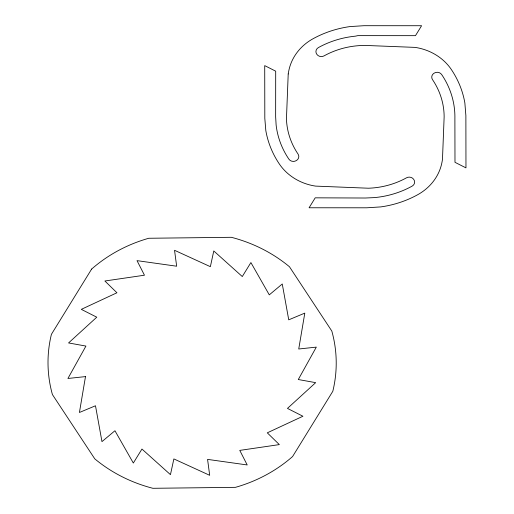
<?xml version="1.0" encoding="UTF-8"?>
<svg xmlns="http://www.w3.org/2000/svg" width="514" height="514" viewBox="0 0 514 514"><rect width="100%" height="100%" fill="white"/><g stroke="black" fill="none" stroke-linecap="round" stroke-linejoin="round"><path stroke-width="0.77" d="M288.213 73.952L286.446 118.907A78.867 71.42 0.6 0 0 298.043 154.059A5.243 4.748 0.6 0 1 296.591 160.419L296.36 160.567A5.243 4.748 0.6 0 1 288.881 159.147A89.629 81.167 0.6 0 1 276.127 125.056L275.645 116.806L275.697 71.183L264.716 65.612L264.813 118.355L265.809 130.498A100.615 91.113 0.6 0 0 279.25 163.85A52.402 47.455 0.6 0 0 315.564 186.107L368.467 188.22A78.867 71.42 0.6 0 0 406.503 177.812A5.243 4.748 0.6 0 1 413.532 179.142L413.693 179.354A5.243 4.748 0.6 0 1 412.144 186.119A89.629 81.167 0.6 0 1 374.59 197.594L365.415 198.018L315.21 197.832L309.087 207.772L366.726 207.797L380.733 206.911A100.615 91.113 0.6 0 0 417.535 194.806A52.402 47.455 0.6 0 0 442.034 161.974L442.47 159.546L444.141 116.89A78.867 71.42 0.6 0 0 432.512 79.638A5.243 4.748 0.6 0 1 433.964 73.277L434.195 73.136A5.243 4.748 0.6 0 1 441.674 74.549A89.629 81.167 0.6 0 1 454.89 118.483L454.986 162.315L465.967 167.879L465.877 115.573L464.868 102.999A100.615 91.113 0.6 0 0 451.427 69.641A52.402 47.455 0.6 0 0 415.119 47.391L365.152 45.425A78.867 71.42 0.6 0 0 324.051 55.885A5.243 4.748 0.6 0 1 317.022 54.555L316.862 54.343A5.243 4.748 0.6 0 1 318.41 47.577A89.629 81.167 0.6 0 1 355.444 36.153L357.828 35.633L415.473 35.665L421.596 25.726L363.951 25.7L349.95 26.587A100.615 91.113 0.6 0 0 313.148 38.691A52.402 47.455 0.6 0 0 288.65 71.523L288.213 73.952M85.491 376.601L79.426 412.479L95.488 405.771L101.965 441.616L114.943 430.738L133.332 463.037L141.948 449.05L170.449 474.647L173.867 458.925L209.686 475.309L207.572 459.387L247.208 464.952L239.768 450.392L279.333 444.604L267.293 432.827L302.919 416.244L287.461 408.405L315.667 382.654L298.293 379.525L316.316 347.117L298.737 349L304.802 313.122L288.739 319.83L282.263 283.985L269.285 294.863L250.896 262.564L242.28 276.551L213.779 250.954L210.361 266.676L174.542 250.292L176.655 266.213L137.02 260.643L144.46 275.208L104.895 280.997L116.935 292.774L81.308 309.357L96.767 317.189L68.561 342.947L85.934 346.076L67.919 378.477L85.491 376.601M91.64 269.06L51.419 334.306A144.106 130.498 0.6 0 0 52.415 394.559L94.775 458.848A144.106 130.498 0.6 0 0 152.889 488.3L235.47 487.336A144.106 130.498 0.6 0 0 292.588 456.541L332.809 391.295A144.106 130.498 0.6 0 0 331.813 331.042L289.459 266.753A144.106 130.498 0.6 0 0 231.339 237.301L148.758 238.265A144.106 130.498 0.6 0 0 91.64 269.06"/></g></svg>
